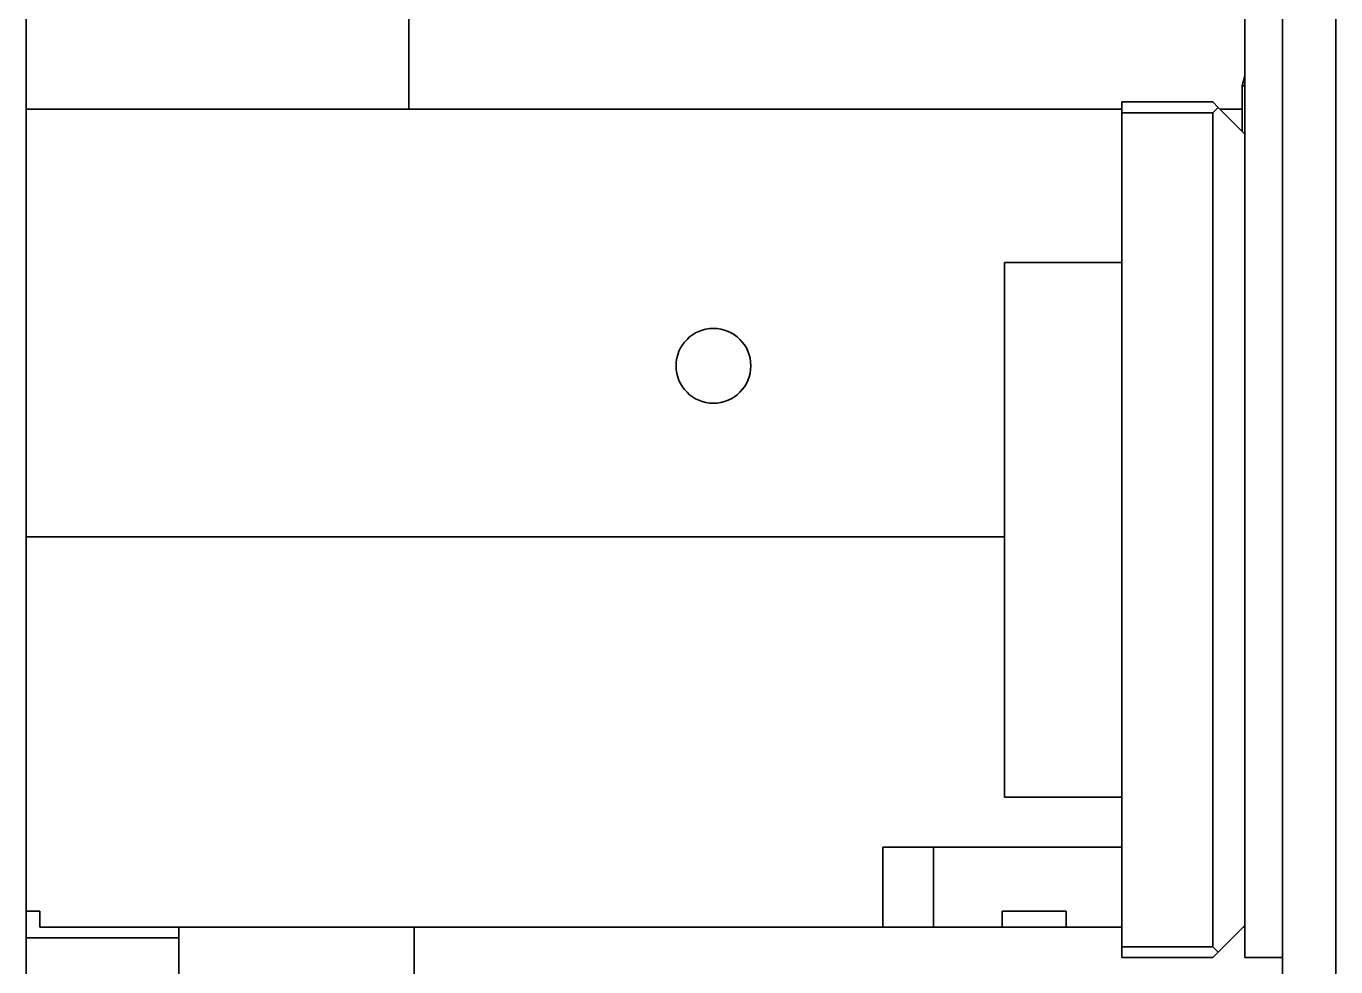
# Model space of a CAD drawing. Header units: millimetres. Extents: x -1052 to 3351, y 0 to 2015.
# Drawn here: x -372.729 to -369.105, y 1688.227 to 1690.83 of the extents above; entities that cross this region are included whole.
import ezdxf

# ---------------------------------------------------------------- set-up
doc = ezdxf.new("R2010")
doc.units = ezdxf.units.MM

msp = doc.modelspace()

# ---------------------------------------------------------------- linework, layer by layer
at = {"color": 7, "linetype": 'Continuous', "lineweight": 35}
for p, q in [((-369.253, 1685.6377), (-369.253, 1699.2806)), ((-369.253, 1685.6377), (-369.253, 1699.2806)), ((-369.1051, 1685.6647), (-369.1051, 1699.2806)), ((-369.1051, 1685.6647), (-369.1051, 1699.2806)), ((-369.3566, 1697.4982), (-369.3566, 1690.5312)), ((-369.3566, 1697.4982), (-369.3566, 1690.5312)), ((-372.7291, 1693.2956), (-372.7291, 1683.8749)), ((-372.7291, 1693.2956), (-372.7291, 1683.8749)), ((-371.6705, 1691.3213), (-371.6705, 1690.6001)), ((-371.6705, 1691.3213), (-371.6705, 1690.6001)), ((-369.3566, 1690.692), (-369.364, 1690.6644)), ((-369.3566, 1690.692), (-369.364, 1690.6644)), ((-369.364, 1690.6644), (-369.364, 1690.5386)), ((-369.3566, 1690.6644), (-369.364, 1690.6644)), ((-369.364, 1690.6644), (-369.364, 1690.5386)), ((-369.3566, 1690.6644), (-369.364, 1690.6644)), ((-369.6968, 1690.6001), (-372.7291, 1690.6001)), ((-369.6968, 1690.6001), (-372.7291, 1690.6001)), ((-369.6968, 1690.5904), (-369.6968, 1690.62)), ((-369.6968, 1690.62), (-369.4453, 1690.62)), ((-369.6968, 1690.5904), (-369.6968, 1690.62)), ((-369.6968, 1690.62), (-369.4453, 1690.62)), ((-369.4305, 1690.6052), (-369.4453, 1690.62)), ((-369.4305, 1690.6052), (-369.4453, 1690.62)), ((-369.4453, 1690.5904), (-369.4305, 1690.6052)), ((-369.4453, 1690.5904), (-369.4305, 1690.6052)), ((-369.4305, 1690.6052), (-369.3566, 1690.5312)), ((-369.4305, 1690.6052), (-369.3566, 1690.5312)), ((-369.364, 1690.6001), (-369.4254, 1690.6001)), ((-369.364, 1690.6001), (-369.4254, 1690.6001)), ((-369.4453, 1690.5904), (-369.6968, 1690.5904)), ((-369.6968, 1688.2829), (-369.6968, 1690.5904)), ((-369.4453, 1690.5904), (-369.6968, 1690.5904)), ((-369.6968, 1688.2829), (-369.6968, 1690.5904)), ((-369.4453, 1688.2829), (-369.4453, 1690.5904)), ((-369.4453, 1688.2829), (-369.4453, 1690.5904)), ((-369.3566, 1690.5312), (-369.3566, 1688.3421)), ((-369.3566, 1690.5312), (-369.3566, 1688.3421)), ((-370.0222, 1690.1762), (-370.0222, 1688.6971)), ((-370.0222, 1690.1762), (-369.6968, 1690.1762)), ((-370.0222, 1690.1762), (-370.0222, 1688.6971)), ((-370.0222, 1690.1762), (-369.6968, 1690.1762)), ((-369.6968, 1690.1762), (-369.6968, 1688.6971)), ((-369.6968, 1690.1762), (-369.6968, 1688.6971)), ((-370.0222, 1689.4168), (-372.7291, 1689.4168)), ((-370.0222, 1689.4168), (-372.7291, 1689.4168)), ((-370.0222, 1688.6971), (-369.6968, 1688.6971)), ((-370.0222, 1688.6971), (-369.6968, 1688.6971)), ((-370.3582, 1688.5588), (-369.6968, 1688.5588)), ((-370.3582, 1688.3369), (-370.3582, 1688.5588)), ((-370.3582, 1688.5588), (-369.6968, 1688.5588)), ((-370.3582, 1688.3369), (-370.3582, 1688.5588)), ((-370.2187, 1688.5588), (-370.2187, 1688.3369)), ((-370.2187, 1688.5588), (-370.2187, 1688.3369)), ((-372.6911, 1688.3813), (-372.7291, 1688.3813)), ((-372.6911, 1688.3813), (-372.7291, 1688.3813)), ((-372.6911, 1688.3813), (-372.6911, 1688.3369)), ((-372.6911, 1688.3813), (-372.6911, 1688.3369)), ((-370.0286, 1688.3813), (-370.0286, 1688.3369)), ((-369.8511, 1688.3813), (-370.0286, 1688.3813)), ((-370.0286, 1688.3813), (-370.0286, 1688.3369)), ((-369.8511, 1688.3813), (-370.0286, 1688.3813)), ((-369.8511, 1688.3369), (-369.8511, 1688.3813)), ((-369.8511, 1688.3369), (-369.8511, 1688.3813)), ((-370.3582, 1688.3369), (-372.6911, 1688.3369)), ((-370.3582, 1688.3369), (-372.6911, 1688.3369)), ((-372.3065, 1688.3074), (-372.3065, 1688.3369)), ((-372.3065, 1688.3074), (-372.3065, 1688.3369)), ((-371.6557, 1685.613), (-371.6557, 1688.3369)), ((-371.6557, 1685.613), (-371.6557, 1688.3369)), ((-370.2187, 1688.3369), (-370.3582, 1688.3369)), ((-370.2187, 1688.3369), (-370.3582, 1688.3369)), ((-370.2187, 1688.3369), (-370.0286, 1688.3369)), ((-370.2187, 1688.3369), (-370.0286, 1688.3369)), ((-369.8511, 1688.3369), (-370.0286, 1688.3369)), ((-369.8511, 1688.3369), (-370.0286, 1688.3369)), ((-369.8511, 1688.3369), (-369.6968, 1688.3369)), ((-369.8511, 1688.3369), (-369.6968, 1688.3369)), ((-369.3566, 1688.3421), (-369.4305, 1688.2681)), ((-369.3566, 1688.3421), (-369.4305, 1688.2681)), ((-369.3566, 1688.3369), (-369.3617, 1688.3369)), ((-369.3566, 1688.3369), (-369.3617, 1688.3369)), ((-369.3566, 1688.3421), (-369.3566, 1688.2533)), ((-369.3566, 1688.3421), (-369.3566, 1688.2533)), ((-372.7291, 1688.3074), (-372.3065, 1688.3074)), ((-372.7291, 1688.3074), (-372.3065, 1688.3074)), ((-372.3065, 1688.3074), (-372.3065, 1687.6122)), ((-372.3065, 1688.3074), (-372.3065, 1687.6122)), ((-369.6968, 1688.2829), (-369.4453, 1688.2829)), ((-369.6968, 1688.2533), (-369.6968, 1688.2829)), ((-369.6968, 1688.2829), (-369.4453, 1688.2829)), ((-369.6968, 1688.2533), (-369.6968, 1688.2829)), ((-369.4305, 1688.2681), (-369.4453, 1688.2829)), ((-369.4305, 1688.2681), (-369.4453, 1688.2829)), ((-369.4453, 1688.2533), (-369.6968, 1688.2533)), ((-369.4453, 1688.2533), (-369.6968, 1688.2533)), ((-369.4453, 1688.2533), (-369.4305, 1688.2681)), ((-369.4453, 1688.2533), (-369.4305, 1688.2681)), ((-369.3566, 1688.2533), (-369.253, 1688.2533)), ((-369.3566, 1688.2533), (-369.253, 1688.2533))]:
    msp.add_line(p, q, dxfattribs=at)
msp.add_circle((-370.8273, 1689.8901), 0.1035, dxfattribs=at)
msp.add_circle((-370.8273, 1689.8901), 0.1035, dxfattribs=at)

doc.saveas('drawing.dxf')
